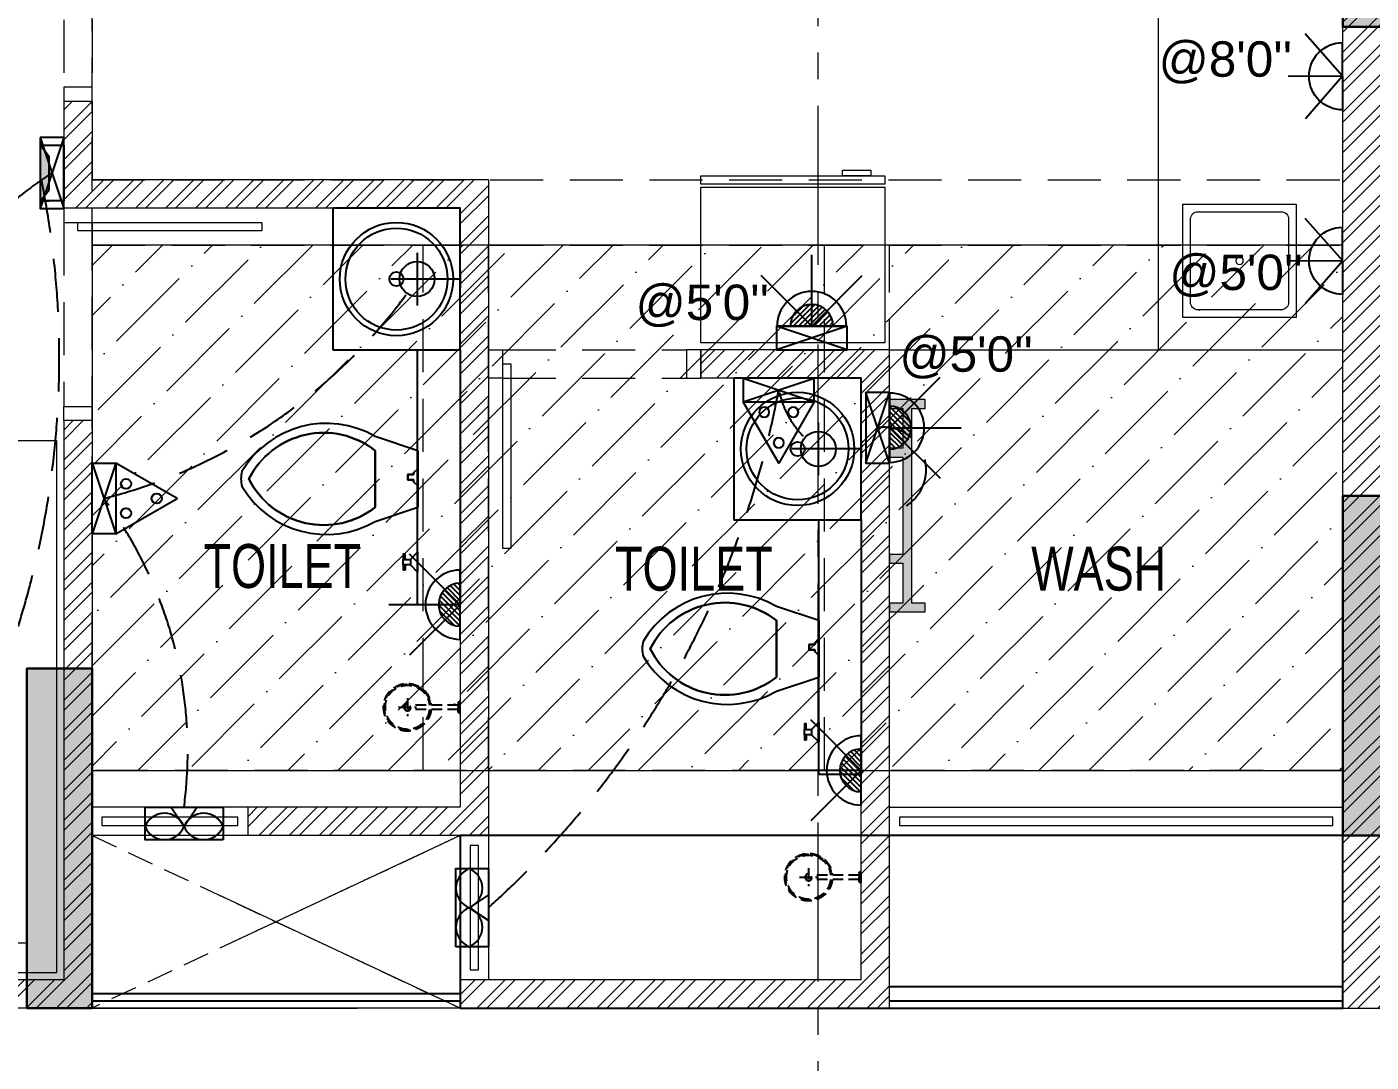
# Model space of a CAD drawing. Header units: inches. Extents: x 822859 to 1009930, y 496782 to 576896.
# Drawn here: x 829662 to 834409, y 504149 to 507805 of the extents above; entities that cross this region are included whole.
import ezdxf

# ---------------------------------------------------------------- set-up
doc = ezdxf.new("R2010")
doc.units = ezdxf.units.IN
doc.header["$LTSCALE"] = 750
doc.header["$MEASUREMENT"] = 0
for name, pattern in [('CENTER', [2, 1.25, -0.25, 0.25, -0.25]), ('CENTER2', [1.125, 0.75, -0.125, 0.125, -0.125]), ('CONTINOUS', [0]), ('HIDDEN', [0.375, 0.25, -0.125]), ('HIDDEN2', [0.1875, 0.125, -0.0625])]:
    doc.linetypes.add(name, pattern=pattern)
for name, color, linetype, lineweight in [('COLUMN', 5, 'Continuous', 13), ('DOOR-MSA', 8, 'Continuous', 13), ('DOTTED LINE-MSA', 8, 'HIDDEN2', 13), ('ELE-03-MSA', 145, 'Continuous', 18), ('ELE-04-MSA', 139, 'Continuous', 15), ('FURNITURE-MSA', 251, 'Continuous', 5), ('PE-02 1x40w wall tube light point', 76, 'Continuous', 5), ('S_B4_230x125', 3, 'HIDDEN', 20), ('S_B4_230x575', 10, 'HIDDEN', 20), ('S_B4_CUT OUT LINE', 9, 'Continuous', 20), ('S_B4_SUNK', 250, 'Continuous', 20), ('S_C_ABOVE HP TO TOP', 5, 'Continuous', 30), ('SECTION LINE', 14, 'CENTER', 9), ('TEXT ROOM NAME-MSA', 8, 'Continuous', 13), ('WALL HATCH-MSA', 251, 'Continuous', 9), ('WALL-MSA', 11, 'Continuous', 18), ('WINDOW-MSA', 8, 'Continuous', 13)]:
    doc.layers.add(name, color=color, linetype=linetype, lineweight=lineweight)
for name, color, linetype in [('CS SHEET', 7, 'Continuous'), ('E-18a wall light point', 6, 'Continuous'), ('E-20 night light point', 152, 'Continuous'), ('E-45 exhaust fan point', 5, 'Continuous'), ('E-47 switch board', 1, 'Continuous'), ('E-49 5A plug point', 150, 'Continuous'), ('E-49a SB with 5A plug point', 5, 'Continuous'), ('E-50 15A plug point', 1, 'Continuous'), ('E-electrical text', 202, 'Continuous'), ('ELE-02-MSA', 8, 'Continuous'), ('P.FIXTURE', 8, 'Continuous'), ('PE-E-Electrical Control', 150, 'HIDDEN'), ('PROJ.', 7, 'Continuous'), ('R.C.C HATCH-MSA', 250, 'Continuous')]:
    doc.layers.add(name, color=color, linetype=linetype)
doc.styles.add('MtXpl_Swis721_LtCn_B', font='swisscl.ttf')
doc.styles.get("Standard").update_dxf_attribs({"font": 'arial.ttf'})
pattern_1 = [(45, (-830625.795, -554021.86), (-53.0330086, 53.0330086), []), (45, (-830590.44, -554021.86), (-53.0330086, 53.0330086), [])]

# ---------------------------------------------------------------- blocks, each defined once
blk = doc.blocks.new('A$C37e82350')
at = {"layer": 'SECTION LINE', "linetype": 'CENTER2'}
blk.add_lwpolyline([(-2541.6, -2026.8), (-2541.6, -2083.3), (61391, -2083.3), (61391, -2039.2)], dxfattribs=at)
blk = doc.blocks.new('BLOCK-G & H TYPICAL COLOUMN')
at = {"layer": 'R.C.C HATCH-MSA'}
h = blk.add_hatch(color=256, dxfattribs=at)
h.dxf.hatch_style = 1
h.paths.add_polyline_path([(172697.62, -104207.75), (172688.57, -104207.75), (172688.57, -104255), (172697.62, -104255)])
h.paths.add_polyline_path([(172327.12, -104207.75), (172336.18, -104207.75), (172336.18, -104255), (172327.12, -104255)])
h.paths.add_polyline_path([(172819.88, -104207.75), (172819.88, -104216.81), (172867.12, -104216.81), (172867.12, -104207.75)])
h.paths.add_polyline_path([(172204.87, -104207.75), (172204.87, -104216.81), (172157.62, -104216.81), (172157.62, -104207.75)])
h.paths.add_polyline_path([(172561.18, -104240.06), (172552.12, -104240.06), (172552.12, -104287.31), (172561.18, -104287.31)])
h.paths.add_polyline_path([(172463.57, -104240.06), (172472.62, -104240.06), (172472.62, -104287.31), (172463.57, -104287.31)])
h.paths.add_polyline_path([(172177.87, -104422.2), (172177.87, -104431.25), (172130.62, -104431.25), (172130.62, -104422.2)])
h.paths.add_polyline_path([(172894.12, -104422.2), (172894.12, -104431.25), (172846.88, -104431.25), (172846.88, -104422.2)])
h.paths.add_polyline_path([(172336.12, -104486.75), (172336.12, -104495.81), (172288.87, -104495.81), (172288.87, -104486.75)])
h.paths.add_polyline_path([(172202.62, -104543.75), (172202.62, -104552.81), (172155.37, -104552.81), (172155.37, -104543.75)])
h.paths.add_polyline_path([(172822.13, -104543.75), (172822.13, -104552.81), (172869.37, -104552.81), (172869.37, -104543.75)])
h.paths.add_polyline_path([(172516.9, -104495.81), (172507.85, -104495.81), (172507.85, -104448.56), (172516.9, -104448.56)])
h.paths.add_polyline_path([(172697.62, -104104.25), (172688.57, -104104.25), (172688.57, -104057.01), (172697.62, -104057.01)])
h.paths.add_polyline_path([(172327.12, -104104.25), (172336.18, -104104.25), (172336.18, -104057.01), (172327.12, -104057.01)])
h.paths.add_polyline_path([(172819.88, -104104.25), (172819.88, -104095.2), (172867.12, -104095.2), (172867.12, -104104.25)])
h.paths.add_polyline_path([(172204.87, -104104.25), (172204.87, -104095.2), (172157.62, -104095.2), (172157.62, -104104.25)])
h.paths.add_polyline_path([(172561.18, -104071.94), (172552.12, -104071.94), (172552.12, -104024.7), (172561.18, -104024.7)])
h.paths.add_polyline_path([(172463.57, -104071.94), (172472.62, -104071.94), (172472.62, -104024.7), (172463.57, -104024.7)])
h.paths.add_polyline_path([(172177.87, -103889.81), (172177.87, -103880.75), (172130.62, -103880.75), (172130.62, -103889.81)])
h.paths.add_polyline_path([(172894.12, -103889.81), (172894.12, -103880.75), (172846.88, -103880.75), (172846.88, -103889.81)])
h.paths.add_polyline_path([(172336.12, -103825.25), (172336.12, -103816.2), (172288.87, -103816.2), (172288.87, -103825.25)])
h.paths.add_polyline_path([(172202.62, -103768.25), (172202.62, -103759.2), (172155.37, -103759.2), (172155.37, -103768.25)])
h.paths.add_polyline_path([(172822.13, -103768.25), (172822.13, -103759.2), (172869.37, -103759.2), (172869.37, -103768.25)])
h.paths.add_polyline_path([(172516.9, -103816.2), (172507.85, -103816.2), (172507.85, -103863.44), (172516.9, -103863.44)])
h.paths.add_polyline_path([(172548.37, -103699.31), (172548.37, -103690.25), (172595.62, -103690.25), (172595.62, -103699.31)])
h.paths.add_polyline_path([(172476.37, -103699.31), (172476.37, -103690.25), (172429.13, -103690.25), (172429.13, -103699.31)])
h.paths.add_polyline_path([(172726.82, -103612.31), (172726.82, -103603.25), (172774.06, -103603.25), (172774.06, -103612.31)])
h.paths.add_polyline_path([(172297.93, -103612.31), (172297.93, -103603.25), (172250.69, -103603.25), (172250.69, -103612.31)])
h.paths.add_polyline_path([(172920.37, -103523.81), (172920.37, -103514.75), (172857.56, -103514.75), (172857.56, -103523.81)])
h.paths.add_polyline_path([(172104.37, -103523.81), (172104.37, -103514.75), (172167.19, -103514.75), (172167.19, -103523.81)])
h.paths.add_polyline_path([(172476.37, -103492.94), (172467.32, -103492.94), (172467.32, -103445.7), (172476.37, -103445.7)])
h.paths.add_polyline_path([(172548.37, -103492.94), (172557.43, -103492.94), (172557.43, -103445.7), (172548.37, -103445.7)])
h.paths.add_polyline_path([(172663.43, -103454.75), (172759.5, -103454.75), (172759.5, -103349.7), (172663.43, -103349.7), (172663.43, -103358.75), (172750.44, -103358.75), (172750.44, -103445.7), (172663.43, -103445.7)])
h.paths.add_polyline_path([(172361.32, -103454.75), (172265.25, -103454.75), (172265.25, -103349.7), (172361.32, -103349.7), (172361.32, -103358.75), (172274.31, -103358.75), (172274.31, -103445.7), (172361.32, -103445.7)])
h.paths.add_polyline_path([(172428.37, -103358.75), (172419.32, -103358.75), (172419.32, -103311.51), (172428.37, -103311.51)])
h.paths.add_polyline_path([(172428.37, -103132.74), (172419.32, -103132.74), (172419.32, -103179.99), (172428.37, -103179.99)])
h.paths.add_polyline_path([(172151.62, -103286.75), (172151.62, -103277.7), (172104.37, -103277.7), (172104.37, -103286.75)])
h.paths.add_polyline_path([(172245.43, -103162.74), (172245.43, -103153.68), (172198.19, -103153.68), (172198.19, -103162.74)])
h.paths.add_polyline_path([(172428.37, -103021.25), (172419.32, -103021.25), (172419.32, -103068.5), (172428.37, -103068.5)])
h.paths.add_polyline_path([(172245.43, -102997.25), (172236.37, -102997.25), (172236.37, -103044.5), (172245.43, -103044.5)])
h.paths.add_polyline_path([(172104.37, -102997.25), (172104.37, -103006.31), (172151.62, -103006.31), (172151.62, -102997.25)])
h.paths.add_polyline_path([(172596.37, -103358.75), (172605.43, -103358.75), (172605.43, -103311.51), (172596.37, -103311.51)])
h.paths.add_polyline_path([(172596.37, -103132.74), (172605.43, -103132.74), (172605.43, -103179.99), (172596.37, -103179.99)])
h.paths.add_polyline_path([(172873.13, -103286.75), (172873.13, -103277.7), (172920.37, -103277.7), (172920.37, -103286.75)])
h.paths.add_polyline_path([(172779.32, -103162.74), (172779.32, -103153.68), (172826.56, -103153.68), (172826.56, -103162.74)])
h.paths.add_polyline_path([(172596.37, -103021.25), (172605.43, -103021.25), (172605.43, -103068.5), (172596.37, -103068.5)])
h.paths.add_polyline_path([(172779.32, -102997.25), (172788.37, -102997.25), (172788.37, -103044.5), (172779.32, -103044.5)])
h.paths.add_polyline_path([(172920.37, -102997.25), (172920.37, -103006.31), (172873.13, -103006.31), (172873.13, -102997.25)])
h.paths.add_polyline_path([(172548.37, -104612.7), (172548.37, -104621.75), (172595.62, -104621.75), (172595.62, -104612.7)])
h.paths.add_polyline_path([(172476.37, -104612.7), (172476.37, -104621.75), (172429.13, -104621.75), (172429.13, -104612.7)])
h.paths.add_polyline_path([(172297.93, -104699.7), (172297.93, -104708.75), (172250.69, -104708.75), (172250.69, -104699.7)])
h.paths.add_polyline_path([(172104.37, -104788.2), (172104.37, -104797.25), (172167.19, -104797.25), (172167.19, -104788.2)])
h.paths.add_polyline_path([(172726.82, -104699.7), (172726.82, -104708.75), (172774.06, -104708.75), (172774.06, -104699.7)])
h.paths.add_polyline_path([(172920.37, -104788.2), (172920.37, -104797.25), (172857.56, -104797.25), (172857.56, -104788.2)])
h.paths.add_polyline_path([(172476.37, -104819.06), (172467.32, -104819.06), (172467.32, -104866.31), (172476.37, -104866.31)])
h.paths.add_polyline_path([(172548.37, -104819.06), (172557.43, -104819.06), (172557.43, -104866.31), (172548.37, -104866.31)])
h.paths.add_polyline_path([(172663.43, -104857.25), (172759.5, -104857.25), (172759.5, -104962.31), (172663.43, -104962.31), (172663.43, -104953.25), (172750.44, -104953.25), (172750.44, -104866.31), (172663.43, -104866.31)])
h.paths.add_polyline_path([(172361.32, -104857.25), (172265.25, -104857.25), (172265.25, -104962.31), (172361.32, -104962.31), (172361.32, -104953.25), (172274.31, -104953.25), (172274.31, -104866.31), (172361.32, -104866.31)])
h.paths.add_polyline_path([(172428.37, -104953.25), (172419.32, -104953.25), (172419.32, -105000.5), (172428.37, -105000.5)])
h.paths.add_polyline_path([(172428.37, -105178.31), (172419.32, -105178.31), (172419.32, -105131.06), (172428.37, -105131.06)])
h.paths.add_polyline_path([(172151.62, -105025.25), (172151.62, -105034.31), (172104.37, -105034.31), (172104.37, -105025.25)])
h.paths.add_polyline_path([(172245.43, -105072.5), (172236.37, -105072.5), (172236.37, -105025.25), (172245.43, -105025.25)])
h.paths.add_polyline_path([(172428.37, -105290.75), (172419.32, -105290.75), (172419.32, -105243.51), (172428.37, -105243.51)])
h.paths.add_polyline_path([(172245.43, -105314.75), (172236.37, -105314.75), (172236.37, -105267.51), (172245.43, -105267.51)])
h.paths.add_polyline_path([(172104.37, -105277.35), (172113.43, -105277.35), (172113.43, -105314.75), (172104.37, -105314.75)])
h.paths.add_polyline_path([(172596.37, -104953.25), (172605.43, -104953.25), (172605.43, -105000.5), (172596.37, -105000.5)])
h.paths.add_polyline_path([(172596.37, -105178.31), (172605.43, -105178.31), (172605.43, -105131.06), (172596.37, -105131.06)])
h.paths.add_polyline_path([(172873.13, -105025.25), (172873.13, -105034.31), (172920.37, -105034.31), (172920.37, -105025.25)])
h.paths.add_polyline_path([(172788.37, -105025.25), (172779.32, -105025.25), (172779.32, -105072.5), (172788.37, -105072.5)])
h.paths.add_polyline_path([(172596.37, -105290.75), (172605.43, -105290.75), (172605.43, -105243.51), (172596.37, -105243.51)])
h.paths.add_polyline_path([(172779.32, -105314.75), (172788.37, -105314.75), (172788.37, -105267.51), (172779.32, -105267.51)])
h.paths.add_polyline_path([(172911.32, -105314.75), (172920.37, -105314.75), (172920.37, -105277.35), (172911.32, -105277.35)])
h.paths.add_polyline_path([(172688.63, -104486.75), (172688.63, -104495.81), (172735.87, -104495.81), (172735.87, -104486.75)])
h.paths.add_polyline_path([(172688.63, -103825.25), (172688.63, -103816.2), (172735.87, -103816.2), (172735.87, -103825.25)])
at = {"layer": 'COLUMN'}
for points in [[(172428.37, -105290.75), (172419.32, -105290.75), (172419.32, -105243.51), (172428.37, -105243.51)], [(172245.43, -105314.75), (172236.37, -105314.75), (172236.37, -105267.51), (172245.43, -105267.51)]]:
    blk.add_lwpolyline(points, close=True, dxfattribs=at)
blk = doc.blocks.new('A$C16cd5f5f')
at = {"layer": 'WINDOW-MSA', "ltscale": 5000}
for points in [[(50, 50), (50, 850), (80, 850), (80, 50)], [(0, 0), (50, 0), (50, 100), (0, 100)], [(900, 0), (850, 0), (850, 100), (900, 100)]]:
    blk.add_lwpolyline(points, close=True, dxfattribs=at)
at = {"layer": 'WINDOW-MSA', "linetype": 'HIDDEN', "elevation": 0}
blk.add_lwpolyline([(50, 100), (850, 100)], dxfattribs=at)
at = {"layer": 'WINDOW-MSA', "linetype": 'HIDDEN'}
blk.add_lwpolyline([(50, 0), (850, 0)], dxfattribs=at)
blk = doc.blocks.new('A$Ca69f7aba')
at = {"layer": 'WINDOW-MSA', "ltscale": 5000}
for points in [[(-750, 0), (-700, 0), (-700, -100), (-750, -100)], [(0, 0), (-50, 0), (-50, -100), (0, -100)], [(-50, -50), (-50, -700), (-80, -700), (-80, -50)]]:
    blk.add_lwpolyline(points, close=True, dxfattribs=at)
at = {"layer": 'WINDOW-MSA', "linetype": 'HIDDEN'}
blk.add_lwpolyline([(-50, 0), (-700, 0)], dxfattribs=at)
at = {"layer": 'WINDOW-MSA', "linetype": 'HIDDEN', "elevation": 0}
blk.add_lwpolyline([(-50, -100), (-700, -100)], dxfattribs=at)
blk = doc.blocks.new('SHOWE')
at = {"linetype": 'HIDDEN', "ltscale": 0.2}
for p, q in [((3964261.3, -1171717.9), (3964261.3, -1171674.7)), ((3964261.3, -1171674.7), (3964263.3, -1171674.7)), ((3964264.2, -1171676.3), (3964264.2, -1171716.3)), ((3964268.7, -1171680.5), (3964268.7, -1171696.3)), ((3964268.7, -1171688.6), (3964437.5, -1171688.6)), ((3964268.7, -1171712), (3964268.7, -1171696.3)), ((3964479.2, -1171696.3), (3964415.6, -1171696.3)), ((3964447.4, -1171664.5), (3964447.4, -1171728.1)), ((3964261.3, -1171717.9), (3964263.3, -1171717.9)), ((3964268.7, -1171704), (3964437.5, -1171704))]:
    blk.add_line(p, q, dxfattribs=at)
for radius in [12.5, 10.6]:
    blk.add_circle((3964447.4, -1171696.3), radius, dxfattribs=at)
for centre, radius, start, end in [((3964447.4, -1171696.3), 84.1, 185.2383, 174.7617), ((3964447.4, -1171696.3), 81.4, 185.4105, 174.5895), ((3964447.4, -1171696.3), 78, 185.6496, 174.3504), ((3964262.4, -1171676.3), 1.76, 358.0282, 62.0821), ((3964259.8, -1171685.3), 10.1, 28.3436, 64.2104), ((3964262.4, -1171716.3), 1.76, 297.9179, 1.9718), ((3964259.8, -1171707.2), 10.1, 295.7896, 331.6564)]:
    blk.add_arc(centre, radius, start, end, dxfattribs=at)
blk = doc.blocks.new('t4tgg34')
for points in [[(375405.3, -62759.1), (375390.8, -62744.6), (375390.8, -62738.4), (375370.8, -62738.4), (375370.8, -62719.7), (375390.8, -62719.7), (375390.8, -62713.4), (375405.3, -62699), (375405.3, -62635.1), (375255.5, -62585.2, 0.412342), (374784.6, -62708.9, 0.132891), (374784.6, -62761, 0.412336), (375255.5, -62884.7), (375405.3, -62834.8)], [(375255.5, -62834.8, -0.475238), (374809.5, -62734.9, -0.475243), (375255.5, -62635.1)]]:
    blk.add_lwpolyline(points, format="xyb", close=True)
blk.add_lwpolyline([(375255.5, -62834.8), (375255.5, -62635.1, 0.475243), (374809.5, -62734.9, 0.475238), (375255.5, -62834.8, 0.489246)], format="xyb")
blk.add_lwpolyline([(375405.3, -62635.1), (375405.3, -62699), (375390.8, -62713.4), (375390.8, -62719.7), (375370.8, -62719.7), (375370.8, -62738.4), (375390.8, -62738.4), (375390.8, -62744.6), (375405.3, -62759.1), (375405.3, -62699), (375405.3, -62834.8)])
blk = doc.blocks.new('9')
at = {"linetype": 'Continuous'}
for p, q in [((709869.5, -390414.7), (709869.5, -390433.8)), ((709875.9, -390433.8), (709869.5, -390433.8)), ((709875.9, -390414.7), (709875.9, -390433.8))]:
    blk.add_line(p, q, dxfattribs=at)
for points in [[(709875.9, -390395.7), (709875.9, -390376.6), (709869.5, -390376.6), (709869.5, -390395.7)], [(709894.9, -390395.7), (709920.3, -390370.3), (709920.3, -390440.1), (709894.9, -390414.7)]]:
    blk.add_lwpolyline(points, dxfattribs=at)
blk.add_lwpolyline([(709894.9, -390414.7), (709869.5, -390414.7), (709869.5, -390395.7), (709894.9, -390395.7)], close=True, dxfattribs=at)
blk = doc.blocks.new('G$CA9DB4A96')
at = {"layer": 'FURNITURE-MSA'}
for points in [[(550, 0), (550, 650), (0, 650), (0, 0)], [(560, 0), (590, 0), (590, 650), (560, 650)], [(590, 500), (610, 500), (610, 600), (590, 600)]]:
    blk.add_lwpolyline(points, close=True, dxfattribs=at)
blk = doc.blocks.new('G$C1887B0AA')
at = {"layer": 'FURNITURE-MSA'}
blk.add_lwpolyline([(0, 0), (300, 0), (300, 300), (0, 300)], close=True, dxfattribs=at)
blk.add_lwpolyline([(40, 20), (260, 20, 0.414214), (280, 40), (280, 260, 0.414214), (260, 280), (40, 280, 0.414214), (20, 260), (20, 40, 0.414214)], format="xyb", close=True, dxfattribs=at)
blk.add_circle((150, 150), 10, dxfattribs=at)
blk = doc.blocks.new('A$Caebde61c')
at = {"layer": 'FURNITURE-MSA'}
blk.add_line((7349.6, -56539.5), (7349.6, -53787.4), dxfattribs=at)
blk.add_lwpolyline([(7349.6, -56539.5), (7999.6, -56539.5)], dxfattribs=at)
blk.add_lwpolyline([(3457.8, -56859.7), (3457.8, -58739.5), (2947.8, -58739.5), (2947.8, -56859.7)], close=True, dxfattribs=at)
at = {"layer": 'FURNITURE-MSA', "xscale": -1, "rotation": 270}
blk.add_blockref('G$CA9DB4A96', (5732.8, -56514.5), dxfattribs=at)
at = {"layer": 'FURNITURE-MSA', "xscale": -1.333333333333334, "yscale": 1.333333333333334, "zscale": 1.333333333333334, "rotation": 90}
blk.add_blockref('G$C1887B0AA', (7835.3, -56024.9), dxfattribs=at)
blk = doc.blocks.new('DRHASHGSDG')
at = {"layer": 'WALL HATCH-MSA'}
h = blk.add_hatch(dxfattribs=at)
h.set_pattern_fill('ANSI32', color=256, scale=200)
h.set_pattern_definition(pattern_1)
h.paths.add_polyline_path([(1416.5, -43855.3), (1416.5, -44755.3), (1516.5, -44755.3), (1516.5, -43955.3), (3683.3, -43955.3), (3683.3, -49682.4), (3913.3, -49682.4), (3913.3, -40500.3), (3683.3, -40500.3), (3683.3, -43855.3)])
h = blk.add_hatch(dxfattribs=at)
h.set_pattern_fill('ANSI32', color=256, scale=200)
h.set_pattern_definition(pattern_1)
h.paths.add_polyline_path([(-833.5, -46479.1), (-833.5, -46857.4), (566.5, -46857.4), (566.5, -48972.8), (-183.5, -48972.8), (-183.5, -49072.8), (666.5, -49072.8), (666.5, -46757.4), (-733.5, -46757.4), (-733.5, -46479.1)])
h = blk.add_hatch(dxfattribs=at)
h.set_pattern_fill('ANSI32', color=256, scale=200)
h.set_pattern_definition(pattern_1)
h.paths.add_polyline_path([(566.5, -49682.4), (566.5, -49582.4), (1983.3, -49582.4), (1983.3, -47457.4), (1416.5, -47457.4), (1416.5, -47357.4), (2083.3, -47357.4), (2083.3, -49682.4)])
h = blk.add_hatch(dxfattribs=at)
h.set_pattern_fill('ANSI32', color=256, scale=200)
h.set_pattern_definition(pattern_1)
h.paths.add_polyline_path([(-4316.3, -49682.4), (-4316.3, -48482.4), (-4216.3, -48482.4), (-4216.3, -49582.4), (-833.5, -49582.4), (-833.5, -47607.4), (-733.5, -47607.4), (-733.5, -49682.4)])
at = {"layer": 'DOTTED LINE-MSA'}
for p, q in [((566.5, -49072.8), (-733.5, -49682.4)), ((-733.5, -49072.8), (566.5, -49682.4))]:
    blk.add_line(p, q, dxfattribs=at)
at = {"layer": 'ELE-02-MSA'}
for p, q in [((3683.3, -49607.4), (2083.3, -49607.4)), ((566.5, -49632.4), (-733.5, -49632.4)), ((566.5, -49657.4), (-733.5, -49657.4)), ((3683.3, -49657.4), (2083.3, -49657.4))]:
    blk.add_line(p, q, dxfattribs=at)
at = {"layer": 'ELE-03-MSA'}
blk.add_line((2083.3, -47357.4), (3683.3, -47357.4), dxfattribs=at)
at = {"layer": 'ELE-04-MSA'}
for p, q in [((566.5, -49682.4), (-733.5, -49682.4)), ((3683.3, -49682.4), (2083.3, -49682.4))]:
    blk.add_line(p, q, dxfattribs=at)
at = {"layer": 'P.FIXTURE'}
for points in [[(116.5, -47357.4), (566.5, -47357.4), (566.5, -46857.4), (116.5, -46857.4)], [(416.5, -48257.4), (416.5, -47357.4), (566.5, -47357.4), (566.5, -48257.4)], [(1533.3, -47957.4), (1983.3, -47957.4), (1983.3, -47457.4), (1533.3, -47457.4)], [(1833.3, -48857.4), (1833.3, -47957.4), (1983.3, -47957.4), (1983.3, -48857.4)]]:
    blk.add_lwpolyline(points, close=True, dxfattribs=at)
for centre, radius in [((341.5, -47107.4), 200), ((341.5, -47107.4), 180), ((341.5, -47107.4), 25), ((1758.3, -47707.4), 200), ((1758.3, -47707.4), 180), ((1758.3, -47707.4), 25)]:
    blk.add_circle(centre, radius, dxfattribs=at)
at = {"layer": 'WALL-MSA'}
for p, q in [((3683.3, -49682.4), (3683.3, -43955.3)), ((-833.5, -46479.1, 0), (-733.5, -46479.1, 0)), ((-833.5, -46479.1, 0), (-833.5, -46857.4)), ((-733.5, -46479.1, 0), (-733.5, -46757.4)), ((666.5, -46757.4), (-733.5, -46757.4)), ((666.5, -46757.4), (666.5, -49072.8)), ((566.5, -46857.4), (-833.5, -46857.4)), ((566.5, -46857.4), (566.5, -48972.8)), ((2083.3, -47357.4), (1416.5, -47357.4)), ((1416.5, -47357.4), (1416.5, -47457.4)), ((2083.3, -49682.4), (2083.3, -47357.4)), ((1983.3, -47457.4), (1416.5, -47457.4)), ((1983.3, -49582.4), (1983.3, -47457.4)), ((-733.5, -47607.4, 0), (-833.5, -47607.4, 0)), ((-833.5, -47607.4, 0), (-833.5, -49582.4)), ((-733.5, -47607.4, 0), (-733.5, -49682.4)), ((566.5, -48972.8), (-183.5, -48972.8)), ((-183.5, -48972.8), (-183.5, -49072.8)), ((666.5, -49072.8), (-183.5, -49072.8)), ((-833.5, -49582.4), (-4216.3, -49582.4)), ((1983.3, -49582.4), (566.5, -49582.4)), ((566.5, -49582.4), (566.5, -49682.4)), ((-733.5, -49682.4), (-4316.3, -49682.4)), ((2083.3, -49682.4), (566.5, -49682.4)), ((3683.3, -49682.4), (3913.3, -49682.4))]:
    blk.add_line(p, q, dxfattribs=at)
at = {"layer": 'WINDOW-MSA'}
for p, q in [((-183.5, -48972.8), (-733.5, -48972.8)), ((2083.3, -49072.8), (2083.3, -48972.8)), ((2083.3, -48972.8), (3683.3, -48972.8)), ((-183.5, -49072.8), (-733.5, -49072.8)), ((566.5, -49582.4), (566.5, -49072.8)), ((666.5, -49072.8), (666.5, -49582.4)), ((2083.3, -49072.8), (3683.3, -49072.8))]:
    blk.add_line(p, q, dxfattribs=at)
for points in [[(-698.5, -49007.8), (-698.5, -49037.8), (-218.5, -49037.8), (-218.5, -49007.8)], [(2118.3, -49007.8), (2118.3, -49037.8), (3648.3, -49037.8), (3648.3, -49007.8)], [(601.5, -49107.8), (601.5, -49547.4), (631.5, -49547.4), (631.5, -49107.8)]]:
    blk.add_lwpolyline(points, close=True, dxfattribs=at)
at = {"color": 2, "rotation": 270}
blk.add_blockref('A$C37e82350', (3913.3, 9182.1), dxfattribs=at)
at = {"layer": 'COLUMN', "xscale": 25.4, "yscale": 25.4, "zscale": 25.4}
blk.add_blockref('BLOCK-G & H TYPICAL COLOUMN', (-4375767.4, 2625312.3), dxfattribs=at)
at = {"layer": 'DOOR-MSA', "extrusion": (-5.73972e-42, 1.29247e-26, -1), "zscale": -1, "rotation": 270}
blk.add_blockref('A$C16cd5f5f', (733.5, -45579.1), dxfattribs=at)
at = {"layer": 'DOOR-MSA', "rotation": 90.00000000000001}
blk.add_blockref('A$Ca69f7aba', (-833.5, -46857.4), dxfattribs=at)
at = {"layer": 'DOOR-MSA', "xscale": -1}
blk.add_blockref('A$Ca69f7aba', (666.5, -47357.4, 0), dxfattribs=at)
at = {"layer": 'FURNITURE-MSA'}
blk.add_blockref('A$Caebde61c', (-4316.3, 9182.1), dxfattribs=at)
at = {"layer": 'P.FIXTURE'}
for p in [(-374988.7, 14921.6, 0), (-373571.9, 14321.6, 0)]:
    blk.add_blockref('t4tgg34', p, dxfattribs=at)
at = {"layer": 'P.FIXTURE', "color": 1}
for p in [(-709503.9, 342297.8, 0), (-708087.1, 341697.8, 0)]:
    blk.add_blockref('9', p, dxfattribs=at)
at = {"layer": 'P.FIXTURE', "lineweight": 30, "xscale": -1}
for p in [(3964827.8, 1123076.4), (3966244.6, 1122476.4)]:
    blk.add_blockref('SHOWE', p, dxfattribs=at)
at = {"layer": 'TEXT ROOM NAME-MSA', "lineweight": 0, "style": 'MtXpl_Swis721_LtCn_B'}
for s, p in [('TOILET', (-339.6, -48198.4)), ('TOILET', (1113.9, -48207.9)), ('WASH', (2583.3, -48207.7))]:
    blk.add_text(s, height=155, dxfattribs=at).set_placement(p)
blk = doc.blocks.new('C-230x1200')
at = {"layer": 'S_C_ABOVE HP TO TOP'}
h = blk.add_hatch(color=250, dxfattribs=at)
h.dxf.hatch_style = 1
h.paths.add_polyline_path([(-230, 1200), (-230, 0), (0, 0), (0, 1200)])
at = {"layer": 'S_C_ABOVE HP TO TOP', "color": 8}
blk.add_lwpolyline([(0, 1200), (-230, 1200), (-230, 0), (0, 0)], close=True, dxfattribs=at)
blk = doc.blocks.new('zw$A6E')
at = {"layer": 'S_B4_SUNK'}
h = blk.add_hatch(dxfattribs=at)
h.set_pattern_fill('ANSI36', color=252, scale=1000)
h.set_pattern_definition([(45, (-142690.51, 158401.09), (66.29126, 243.067956), [312.5, -62.5, 0, -62.5])])
h.paths.add_polyline_path([(-12827.3, -46987.4), (-12827.3, -48842.8), (-8410.5, -48842.8), (-8410.5, -46987.4)])
at = {"layer": 'PROJ.', "color": 150}
blk.add_lwpolyline([(-11527.3, -49682.4), (-8410.5, -49682.4), (-8410.5, -49072.8), (-11527.3, -49072.8)], close=True, dxfattribs=at)
at = {"layer": 'S_B4_230x125', "color": 118}
for p, q in [((-11657.3, -48842.8), (-11657.3, -46987.4)), ((-11427.3, -48842.8), (-11427.3, -46987.4)), ((-10240.5, -48842.8), (-10240.5, -46987.4)), ((-10010.5, -48842.8), (-10010.5, -46987.4))]:
    blk.add_line(p, q, dxfattribs=at)
at = {"layer": 'S_B4_230x575', "color": 8}
for p, q in [((-12827.3, -48482.4), (-12827.3, -43529.1)), ((-8410.5, -47872.8), (-8410.5, -46216.7)), ((-12827.3, -46757.4), (-8410.5, -46757.4)), ((-12827.3, -46987.4), (-8410.5, -46987.4)), ((-8410.5, -48842.8), (-12827.3, -48842.8)), ((-8410.5, -49072.8), (-12827.3, -49072.8)), ((-13057.3, -49452.4), (-16180.1, -49452.4)), ((-12827.3, -49682.4), (-16180.1, -49682.4))]:
    blk.add_line(p, q, dxfattribs=at)
at = {"layer": 'S_B4_230x575', "color": 8, "linetype": 'CONTINOUS'}
for q in [(-8410.5, -49072.8), (-8180.5, -49682.4)]:
    blk.add_line((-8410.5, -49682.4), q, dxfattribs=at)
at = {"layer": 'S_B4_CUT OUT LINE', "color": 252, "linetype": 'HIDDEN', "ltscale": 5}
blk.add_lwpolyline([(-11527.3, -49072.8), (-12827.3, -49682.4), (-11527.3, -49682.4), (-12827.3, -49072.8)], dxfattribs=at)
at = {"layer": 'S_B4_SUNK', "color": 252}
blk.add_lwpolyline([(-8410.5, -46987.4), (-12827.3, -46987.4), (-12827.3, -48842.8), (-8410.5, -48842.8)], close=True, dxfattribs=at)
at = {"layer": 'S_C_ABOVE HP TO TOP'}
for p in [(-8180.5, -46216.7), (-8180.5, -49072.8), (-12827.3, -49682.4)]:
    blk.add_blockref('C-230x1200', p, dxfattribs=at)
blk = doc.blocks.new('PP-01')
h = blk.add_hatch()
h.set_pattern_fill('ANSI31', color=256, scale=1.635026, style=0)
h.set_pattern_definition([(45, (-4840.0876, -743.28332), (-0.14451727, 0.14451727), [])])
edge = h.paths.add_edge_path()
edge.add_ellipse((0, 0), major_axis=(0.861, 0.861), ratio=1, start_angle=90, end_angle=135)
edge.add_line((-1.218, 0), (0, 0))
edge.add_line((0, 0), (-0.861, 0.861))
edge = h.paths.add_edge_path()
edge.add_line((0, 0), (0, 1.218))
edge.add_ellipse((0, 0), major_axis=(0.861, 0.861), ratio=1, start_angle=45, end_angle=90)
edge.add_line((-0.861, 0.861), (0, 0))
edge = h.paths.add_edge_path()
edge.add_line((0, 0), (0.861, 0.861))
edge.add_ellipse((0, 0), major_axis=(0.861, 0.861), ratio=1, start_angle=0, end_angle=45)
edge.add_line((0, 1.218), (0, 0))
edge = h.paths.add_edge_path()
edge.add_ellipse((0, 0), major_axis=(0.861, 0.861), ratio=1, start_angle=-45, end_angle=0)
edge.add_line((0.861, 0.861), (0, 0))
edge.add_line((0, 0), (1.218, 0))
for p, q in [((0, 0), (0, 4.042)), ((0, 0), (-2.858, 2.858)), ((0, 0), (2.858, 2.858)), ((-1.962, 0), (1.962, 0))]:
    blk.add_line(p, q)
for radius in [1.962, 1.218]:
    blk.add_arc((0, 0), radius, 0, 180)
blk = doc.blocks.new('A$C4D7A2C8D')
blk.add_lwpolyline([(4, -1.68), (-6, -1.68), (-6, 1.68), (4, 1.68)], close=True)
for points in [[(4, 1.68), (-6, -1.68)], [(4, -1.68), (-6, 1.68)]]:
    blk.add_lwpolyline(points)
blk = doc.blocks.new('P-01')
for p, q in [((-0.5, 0), (-0.5, 3.094)), ((-0.5, 0), (-2.906, 2.115)), ((-0.5, 0), (1.906, 2.115)), ((1.405, 0), (-2.405, 0))]:
    blk.add_line(p, q)
blk.add_arc((-0.5, -0.001), 1.905, 0.02927, 179.97073)
blk = doc.blocks.new('A$C39A77DF2')
at = {"layer": 'E-49 5A plug point', "xscale": -62.36633987703786, "yscale": 62.36633987703786, "zscale": 79.20525164419156, "rotation": 270}
blk.add_blockref('P-01', (0, 31.2), dxfattribs=at)
blk = doc.blocks.new('A$C73F74EB9')
h = blk.add_hatch(color=8)
h.dxf.hatch_style = 1
h.paths.add_polyline_path([(2.75, 0.75), (2.75, 0), (3.25, 0), (3.25, 0.75), (5.5, 0.75), (5.5, 0), (6, 0), (6, 2), (5.5, 2), (5.5, 1.25), (-5.5, 1.25), (-5.5, 2), (-6, 2), (-6, 0), (-5.5, 0), (-5.5, 0.75), (-3.25, 0.75), (-3.25, 0), (-2.75, 0), (-2.75, 0.75)])
blk.add_lwpolyline([(5.5, 1.25), (-5.5, 1.25), (-5.5, 2), (-6, 2), (-6, 0), (-5.5, 0), (-5.5, 0.75), (-3.25, 0.75), (-3.25, 0), (-2.75, 0), (-2.75, 0.75), (2.75, 0.75), (2.75, 0), (3.25, 0), (3.25, 0.75), (5.5, 0.75), (5.5, 0), (6, 0), (6, 2), (5.5, 2), (5.5, 1.25)])
blk = doc.blocks.new('P ONB-01')
at = {"ltscale": 0.4}
blk.add_lwpolyline([(1.809, 0), (0, 3.133), (-1.809, 0)], close=True, dxfattribs=at)
for centre in [(0, 2.089), (-0.746, 0.522), (0.746, 0.522)]:
    blk.add_circle(centre, 0.259, dxfattribs=at)
blk = doc.blocks.new('EF-01')
for p in [(-0.836, 0), (0.836, 0)]:
    blk.add_line(p, (0, 1.243))
blk.add_lwpolyline([(-2.517, 2.1), (2.517, 2.1), (2.517, 0), (-2.517, 0)], close=True)
for centre, start, end in [((-1.259, 0.739), 21.79599, 158.20401), ((1.259, 0.739), 21.79599, 158.20401), ((-1.259, 1.746), 201.79599, 338.20401), ((1.259, 1.746), 201.79599, 338.20401)]:
    blk.add_arc(centre, 1.355, start, end)
blk = doc.blocks.new('WL-03')
for points in [[(0, 0), (0, 5.64)], [(2.14, 3.5), (-2.14, 3.5)], [(0.71, 0), (-0.71, 0)]]:
    blk.add_lwpolyline(points)
blk.add_circle((0, 3.5), 1.42)
blk = doc.blocks.new('NL-01')
at = {"linetype": 'HIDDEN2'}
blk.add_hatch(color=256, dxfattribs=at).paths.add_polyline_path([(1.81, 1.55), (3, 2.49), (-3, 2.49), (-1.81, 1.55)])
for p, q in [((-3, 2.49), (-3, 1.55)), ((-3, 2.49), (-1.81, 1.55)), ((-3, 2.49), (3, 2.49)), ((-3, 0), (-3, 2.49)), ((-1.81, 1.55), (1.81, 1.55)), ((3, 2.49), (1.81, 1.55)), ((3, 2.49), (3, 0)), ((3, 0), (-3, 0))]:
    blk.add_line(p, q)

msp = doc.modelspace()

# ---------------------------------------------------------------- linework, layer by layer
at = {"layer": 'PE-E-Electrical Control'}
for centre, radius, start, end in [((826608, 506635.9, 0), 3168.8, 317.1818, 11.8942), ((830444.8, 506208.2, 0), 1284.5, 122.7061, 169.5537), ((829466.1, 507984, 0), 1903, 284.2431, 325.8035), ((829113.9, 507117), 3258.1, 311.9596, 349.485), ((832649.2, 506594.3), 339.6, 192.2106, 235.5008), ((832688.1, 506240.9, 0), 150, 302.2413, 98.0615), ((828737.2, 505246.8, 0), 1493.2, 352.3887, 36.711)]:
    msp.add_arc(centre, radius, start, end, dxfattribs=at)

# ---------------------------------------------------------------- block references
at = {"layer": 'CS SHEET', "color": 2}
for name, p in [('DRHASHGSDG', (830625.8, 554021.9)), ('zw$A6E', (842719.6, 554021.9))]:
    msp.add_blockref(name, p, dxfattribs=at)
at = {"layer": 'E-18a wall light point', "extrusion": (2.57282e-44, 7.31174e-44, -1), "xscale": -43.43786742375234, "yscale": 43.43786742375234, "zscale": -43.43786742375234, "rotation": 269.9801776681983}
for p in [(-831192.3, 506914.5), (-832609.1, 506314.5)]:
    msp.add_blockref('WL-03', p, dxfattribs=at)
at = {"layer": 'E-20 night light point', "xscale": 32.74840505449922, "yscale": 32.74840505449922, "zscale": 32.74840505449922, "rotation": 90.00951912801497}
msp.add_blockref('NL-01', (829792.3, 507288.6, 0), dxfattribs=at)
at = {"layer": 'E-45 exhaust fan point', "xscale": 54.75349668279095, "yscale": 54.75349668279095, "zscale": 54.75349668279095}
for p, rotation in [((830217.3, 505049.1), 180.0096277100311), ((831292.3, 504694.3), 90.00962771003115)]:
    msp.add_blockref('EF-01', p, dxfattribs=dict(at, rotation=rotation))
at = {"layer": 'E-47 switch board', "linetype": 'Continuous', "yscale": 24.99999999999999, "zscale": 24.99999999999999}
for p, xscale, rotation in [((829750.7, 507314, 0), -24.99999999999999, 270.0095191279386), ((832459.1, 506706.5), -24.99999999999999, 180.0095191279071), ((832292.3, 506522.5), -24.99999999999999, 0.009519127938606674), ((832667.1, 506364.4), -24.99999999999999, 90.00951912793187), ((829934.3, 506164.4, 0), 24.99999999999999, 89.9904808720614)]:
    msp.add_blockref('A$C4D7A2C8D', p, dxfattribs=dict(at, xscale=xscale, rotation=rotation))
at = {"layer": 'E-49 5A plug point', "linetype": 'Continuous', "rotation": 180.2503903489554}
for p in [(834309, 507630.9), (834309.1, 506979)]:
    msp.add_blockref('A$C39A77DF2', p, dxfattribs=at)
at = {"layer": 'E-49a SB with 5A plug point', "yscale": 69.1073150159614, "zscale": 69.1073150159614}
for p, xscale, rotation in [((832317.3, 506480.4), -69.1073150159614, 180.0095191279386), ((829976.3, 506139.4, 0), 69.1073150159614, 269.9904808720614)]:
    msp.add_blockref('P ONB-01', p, dxfattribs=dict(at, xscale=xscale, rotation=rotation))
at = {"layer": 'E-50 15A plug point', "color": 1, "extrusion": (-2.57282e-44, -7.31174e-44, -1), "xscale": -62.36633988374691, "yscale": 62.36633988374691, "zscale": -79.20525165271206, "rotation": 5.284908892025841e-08}
msp.add_blockref('PP-01', (-832434.1, 506748.5), dxfattribs=at)
at = {"layer": 'E-50 15A plug point', "color": 1, "extrusion": (2.57282e-44, 7.31174e-44, -1), "xscale": -62.36633988374691, "yscale": 62.36633988374691, "zscale": -79.20525165271206}
for p, rotation in [((-832709.1, 506389.5), 90.00000005282412), ((-831192.3, 505764.4), 270.0000000528034), ((-832609.1, 505179.1), 270.0000000528034)]:
    msp.add_blockref('PP-01', p, dxfattribs=dict(at, rotation=rotation))
at = {"layer": 'PE-02 1x40w wall tube light point', "extrusion": (-2.57282e-44, 7.31174e-44, -1), "xscale": -62.50000000004849, "yscale": 62.50000000004849, "zscale": -62.50000000004849, "rotation": 90.00951912791318}
msp.add_blockref('A$C73F74EB9', (-832709.2, 506114, 0), dxfattribs=at)

# ---------------------------------------------------------------- texts
at = {"layer": 'E-electrical text'}
for s, p in [("@8'0''", (833659.1, 507629.1)), ("@5'0''", (833696.8, 506875.7)), ("@5'0''", (831811.9, 506769.7)), ("@5'0''", (832743.8, 506587.2))]:
    msp.add_text(s, height=125, rotation=0.0095, dxfattribs=at).set_placement(p)

doc.saveas('drawing.dxf')
